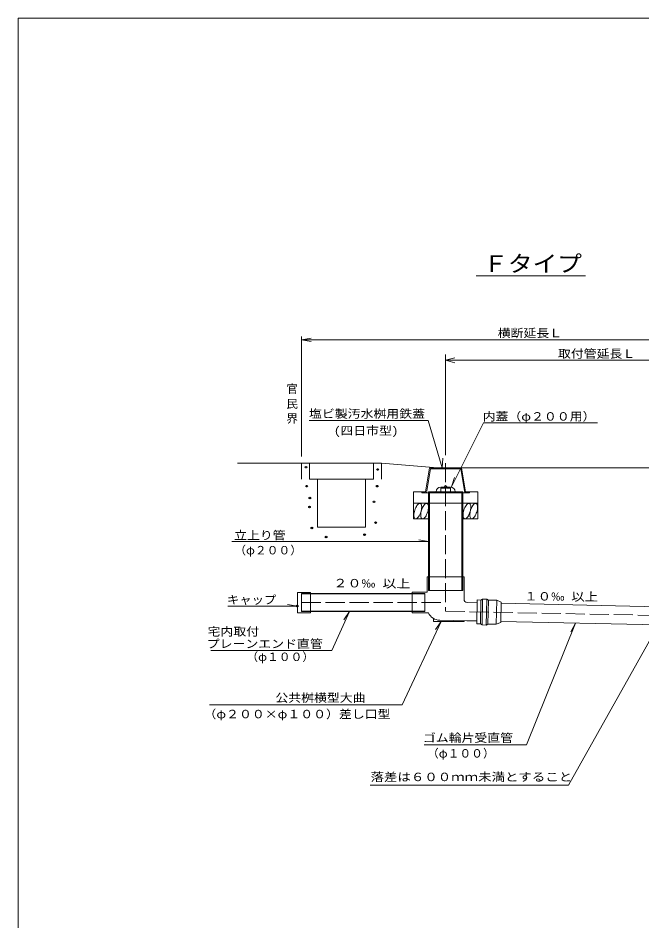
# Model space of a CAD drawing. Units: millimetres on the paper. Extents: x -390 to 406, y -282 to 282.
# Drawn here: x -390.5 to -195.6, y 0 to 282 of the extents above; entities that cross this region are included whole.
import ezdxf
from ezdxf.enums import TextEntityAlignment as Align

# ---------------------------------------------------------------- set-up
doc = ezdxf.new("R2010")
doc.units = ezdxf.units.MM
doc.header["$PDMODE"] = 32
doc.header["$PDSIZE"] = 0.5
doc.linetypes.add('DASHED', pattern=[7.5, 6, -1.5])
for name, color, linetype in [('0-1__0-1__0-1_0', 7, 'Continuous'), ('0-8__0-8_レイヤ94', 7, 'Continuous'), ('0-9__0-9_レイヤ142', 7, 'Continuous'), ('0-A__0-A_レイヤ150', 7, 'Continuous'), ('0-B__0-B_レイヤ151', 7, 'Continuous'), ('0-C__0-C_レイヤ161', 7, 'Continuous'), ('0-D__0-D_レイヤ216', 7, 'Continuous'), ('0-E__0-E_レイヤ225', 7, 'Continuous'), ('0-F__0-F_レイヤ226', 7, 'Continuous'), ('1-0__1-0_レイヤ237', 7, 'Continuous')]:
    doc.layers.add(name, color=color, linetype=linetype)
for name, color, linetype, lineweight in [('0-2__0-2__0-2_LAYER001', 7, 'Continuous', 18), ('0-5__0-5_レイヤ1', 7, 'Continuous', 18), ('0-6__0-6_レイヤ3', 7, 'Continuous', 18), ('0-7__0-7_レイヤ4', 7, 'Continuous', 18), ('1-1__0-1_レイヤ1', 7, 'Continuous', 18)]:
    doc.layers.add(name, color=color, linetype=linetype, lineweight=lineweight)
doc.styles.add('ＭＳ ゴシック', font='')
doc.styles.get('ＭＳ ゴシック').set_extended_font_data('MS Gothic')

msp = doc.modelspace()

# ---------------------------------------------------------------- linework, layer by layer
at = {"layer": '0-2__0-2__0-2_LAYER001'}
msp.add_lwpolyline([(-390.5, 282), (-390.5, -282), (405.5, -282), (405.5, 282)], close=True, dxfattribs=at)
at = {"layer": '0-5__0-5_レイヤ1'}
for p, q in [((-266.933, 125.624), (-262.333, 125.624)), ((-251.533, 125.624), (-246.933, 125.624)), ((-190.423, 92.451), (-218.536, 42.444)), ((-218.536, 42.444), (-280.472, 42.444))]:
    msp.add_line(p, q, dxfattribs=at)
at = {"layer": '0-6__0-6_レイヤ3'}
for p, q in [((-247.395, 201.515), (-213.278, 201.515)), ((-301.933, 145.015), (-301.933, 182.515)), ((-298.933, 182.015), (-301.933, 181.515)), ((-301.933, 181.515), (-164.433, 181.515)), ((-298.933, 181.015), (-301.933, 181.515)), ((-262.409, 156.319), (-299.608, 156.319)), ((-258.015, 141.515), (-262.409, 156.319)), ((-255.112, 135.607), (-245.112, 155.607)), ((-245.112, 155.607), (-209.474, 155.607)), ((-257.857, 144.552), (-258.015, 141.515)), ((-306.933, 143.015), (-321.933, 143.015)), ((-301.933, 143.015), (-306.933, 143.015)), ((-279.433, 143.015), (-301.933, 143.015)), ((-299.433, 143.015), (-301.933, 143.015)), ((-301.933, 143.015), (-301.933, 138.015)), ((-279.433, 143.015), (-279.433, 138.015)), ((-276.933, 143.015), (-279.433, 143.015)), ((-259.433, 141.515), (-276.933, 143.015)), ((-276.933, 143.015), (-276.933, 138.015)), ((-261.933, 141.515), (-263.183, 134.015)), ((-261.717, 141.26), (-262.967, 133.76)), ((-261.933, 141.515), (-251.933, 141.515)), ((-261.717, 141.26), (-252.149, 141.26)), ((-164.433, 141.515), (-259.433, 141.515)), ((-252.149, 141.26), (-250.899, 133.76)), ((-251.933, 141.515), (-250.683, 134.015)), ((-254.217, 138.513), (-255.112, 135.607)), ((-296.933, 123.015), (-296.933, 138.015)), ((-281.933, 138.015), (-281.933, 123.015)), ((-279.433, 138.015), (-281.933, 138.015)), ((-258.433, 135.515), (-257.433, 135.515)), ((-257.433, 135.515), (-256.933, 136.015)), ((-257.308, 135.215), (-256.933, 135.59)), ((-256.933, 136.015), (-256.433, 135.515)), ((-256.933, 135.59), (-256.557, 135.215)), ((-256.433, 135.515), (-255.433, 135.515)), ((-266.933, 134.015), (-263.183, 134.015)), ((-266.933, 125.624), (-266.933, 134.015)), ((-264.333, 134.015), (-264.333, 133.76)), ((-264.333, 133.76), (-262.333, 133.76)), ((-262.333, 134.015), (-262.333, 103.211)), ((-262.333, 134.015), (-251.533, 134.015)), ((-262.333, 133.76), (-251.533, 133.76)), ((-262.008, 133.76), (-262.008, 103.211)), ((-258.433, 135.215), (-258.433, 134.015)), ((-258.433, 135.215), (-257.308, 135.215)), ((-256.557, 135.215), (-255.433, 135.215)), ((-255.449, 135.215), (-255.449, 134.015)), ((-251.858, 133.76), (-251.858, 103.211)), ((-251.533, 134.015), (-251.533, 103.211)), ((-251.533, 133.76), (-249.533, 133.76)), ((-250.683, 134.015), (-246.933, 134.015)), ((-249.533, 134.015), (-249.533, 133.76)), ((-246.933, 134.015), (-246.933, 125.624)), ((-261.933, 130.515), (-266.933, 130.515)), ((-251.933, 130.515), (-261.933, 130.515)), ((-246.933, 130.515), (-251.933, 130.515)), ((-281.933, 123.015), (-296.933, 123.015)), ((-262.333, 118.49), (-323.727, 118.49)), ((-262.333, 118.49), (-265.333, 118.99)), ((-251.183, 107.457), (-262.683, 107.457)), ((-262.683, 107.457), (-262.683, 102.682)), ((-251.183, 107.457), (-251.183, 100.448)), ((-303.183, 96.232), (-303.183, 102.606)), ((-299.183, 102.606), (-303.183, 102.606)), ((-263.433, 102.307), (-301.933, 102.307)), ((-301.933, 102.307), (-301.933, 96.607)), ((-263.433, 102.157), (-301.933, 102.157)), ((-299.183, 96.232), (-299.183, 102.606)), ((-267.433, 102.682), (-267.433, 96.232)), ((-262.683, 102.682), (-267.433, 102.682)), ((-263.433, 102.307), (-263.433, 96.607)), ((-251.533, 103.211), (-262.333, 103.211)), ((-250.203, 99.448), (-247.056, 99.385)), ((-247.04, 100.257), (-247.172, 92.778)), ((-245.94, 100.238), (-247.04, 100.257)), ((-245.94, 100.238), (-246.072, 92.759)), ((-245.385, 100.531), (-245.527, 92.447)), ((-244.12, 100.509), (-244.263, 92.425)), ((-243.576, 100.196), (-244.12, 100.509)), ((-243.576, 100.196), (-243.707, 92.718)), ((-240.991, 100.151), (-241.123, 92.672)), ((-239.626, 99.577), (-239.738, 93.198)), ((-239.632, 99.226), (-190.423, 98.152)), ((-303.305, 98.345), (-324.937, 98.345)), ((-299.183, 96.232), (-303.183, 96.232)), ((-263.433, 96.757), (-301.933, 96.757)), ((-263.433, 96.607), (-301.933, 96.607)), ((-287.003, 96.607), (-292.472, 84.444)), ((-288.689, 94.076), (-287.003, 96.607)), ((-262.31, 96.232), (-267.433, 96.232)), ((-258.332, 93.54), (-270.47, 67.506)), ((-260.724, 93.557), (-260.724, 94.478)), ((-251.183, 93.557), (-260.724, 93.557)), ((-258.332, 93.54), (-260.053, 91.032)), ((-250.183, 93.747), (-258.763, 93.918)), ((-251.183, 93.557), (-251.183, 93.767)), ((-250.317, 93.749), (-247.156, 93.686)), ((-239.732, 93.527), (-190.423, 92.451)), ((-246.072, 92.759), (-247.172, 92.778)), ((-245.527, 92.447), (-246.072, 92.759)), ((-244.263, 92.425), (-245.527, 92.447)), ((-243.707, 92.718), (-244.263, 92.425)), ((-216.323, 92.971), (-231.656, 54.958)), ((-292.472, 84.444), (-330.302, 84.444)), ((-270.47, 67.506), (-330.651, 67.506)), ((-231.656, 54.958), (-263.676, 54.958))]:
    msp.add_line(p, q, dxfattribs=at)
at = {"layer": '0-6__0-6_レイヤ3', "color": 1}
for p, q in [((-256.933, 176.904), (-256.933, 145.448)), ((-256.933, 175.101), (-254.035, 174.324))]:
    msp.add_line(p, q, dxfattribs=at)
at = {"layer": '0-6__0-6_レイヤ3', "linetype": 'DASHED'}
for p, q in [((-256.933, 143.015), (-256.933, 96.732)), ((-301.933, 99.444), (-256.933, 99.444)), ((-256.933, 96.732), (-190.423, 95.402))]:
    msp.add_line(p, q, dxfattribs=at)
at = {"layer": '0-6__0-6_レイヤ3', "color": 1}
msp.add_lwpolyline([(-164.433, 175.101), (-256.933, 175.101), (-254.035, 175.877)], dxfattribs=at)
at = {"layer": '0-6__0-6_レイヤ3'}
for points in [[(-281.933, 138.015), (-296.933, 138.015), (-299.433, 138.015), (-299.433, 143.015)], [(-244.12, 100.509), (-245.385, 100.531), (-245.94, 100.238)], [(-239.626, 99.577), (-240.991, 100.151), (-243.576, 100.196)], [(-239.738, 93.198), (-241.123, 92.672), (-243.707, 92.718)]]:
    msp.add_lwpolyline(points, dxfattribs=at)
for centre, radius, start, end in [((-258.433, 134.015), 1.5, 90, 179.99998), ((-255.433, 134.015), 1.5, 0, 90), ((-250.183, 100.448), 1, 179.99998, 268.85419), ((-258.683, 97.918), 4, 204.91719, 268.85419)]:
    msp.add_arc(centre, radius, start, end, dxfattribs=at)
at = {"layer": '0-7__0-7_レイヤ4'}
for points in [[(-264.885, 130.407), (-265.062, 130.423), (-265.256, 130.366), (-265.462, 130.238), (-265.674, 130.042), (-265.884, 129.785), (-266.086, 129.474), (-266.275, 129.12), (-266.444, 128.732), (-266.589, 128.322), (-266.705, 127.904), (-266.788, 127.488), (-266.836, 127.09), (-266.848, 126.719), (-266.823, 126.388), (-266.761, 126.107), (-266.666, 125.884), (-266.539, 125.726), (-266.385, 125.637), (-266.208, 125.622), (-266.013, 125.679), (-265.807, 125.807), (-265.596, 126.003), (-265.386, 126.26), (-265.184, 126.57), (-264.995, 126.925), (-264.826, 127.313), (-264.681, 127.722), (-264.565, 128.141), (-264.482, 128.556), (-264.434, 128.955), (-264.422, 129.325), (-264.447, 129.656), (-264.508, 129.938), (-264.604, 130.161), (-264.731, 130.319)], [(-262.76, 130.407), (-262.937, 130.423), (-263.132, 130.366), (-263.337, 130.238), (-263.549, 130.042), (-263.759, 129.785), (-263.961, 129.474), (-264.15, 129.12), (-264.319, 128.732), (-264.464, 128.322), (-264.58, 127.904), (-264.663, 127.488), (-264.711, 127.09), (-264.723, 126.719), (-264.698, 126.388), (-264.636, 126.107), (-264.541, 125.884), (-264.414, 125.726), (-264.26, 125.637), (-264.083, 125.622), (-263.888, 125.679), (-263.682, 125.807), (-263.471, 126.003), (-263.261, 126.26), (-263.059, 126.57), (-262.87, 126.925), (-262.701, 127.313), (-262.556, 127.722), (-262.44, 128.141), (-262.357, 128.556), (-262.309, 128.955), (-262.297, 129.325), (-262.322, 129.656), (-262.384, 129.938), (-262.479, 130.161), (-262.606, 130.319)], [(-249.542, 130.407), (-249.719, 130.423), (-249.914, 130.366), (-250.12, 130.238), (-250.331, 130.042), (-250.541, 129.785), (-250.744, 129.474), (-250.932, 129.12), (-251.102, 128.732), (-251.246, 128.322), (-251.362, 127.904), (-251.445, 127.488), (-251.494, 127.09), (-251.505, 126.719), (-251.48, 126.388), (-251.419, 126.107), (-251.323, 125.884), (-251.197, 125.726), (-251.042, 125.637), (-250.865, 125.622), (-250.671, 125.679), (-250.465, 125.807), (-250.254, 126.003), (-250.044, 126.26), (-249.841, 126.57), (-249.652, 126.925), (-249.483, 127.313), (-249.338, 127.722), (-249.223, 128.141), (-249.139, 128.556), (-249.091, 128.955), (-249.08, 129.325), (-249.105, 129.656), (-249.166, 129.938), (-249.261, 130.161), (-249.388, 130.319)], [(-247.418, 130.407), (-247.595, 130.423), (-247.789, 130.366), (-247.995, 130.238), (-248.206, 130.042), (-248.416, 129.785), (-248.619, 129.474), (-248.807, 129.12), (-248.977, 128.732), (-249.121, 128.322), (-249.237, 127.904), (-249.32, 127.488), (-249.369, 127.09), (-249.38, 126.719), (-249.355, 126.388), (-249.294, 126.107), (-249.198, 125.884), (-249.072, 125.726), (-248.917, 125.637), (-248.74, 125.622), (-248.546, 125.679), (-248.34, 125.807), (-248.129, 126.003), (-247.919, 126.26), (-247.716, 126.57), (-247.528, 126.925), (-247.358, 127.313), (-247.214, 127.722), (-247.098, 128.141), (-247.015, 128.556), (-246.966, 128.955), (-246.955, 129.325), (-246.98, 129.656), (-247.041, 129.938), (-247.136, 130.161), (-247.263, 130.319)]]:
    msp.add_lwpolyline(points, close=True, dxfattribs=at)
at = {"layer": '0-8__0-8_レイヤ94'}
msp.add_point((-299.463, 129.296), dxfattribs=at)
at = {"layer": '0-9__0-9_レイヤ142'}
msp.add_point((-278.809, 124.422), dxfattribs=at)
at = {"layer": '0-A__0-A_レイヤ150'}
msp.add_point((-282.272, 120.639), dxfattribs=at)
at = {"layer": '0-B__0-B_レイヤ151'}
msp.add_point((-294.269, 119.897), dxfattribs=at)
at = {"layer": '0-C__0-C_レイヤ161'}
msp.add_point((-298.721, 122.742), dxfattribs=at)
at = {"layer": '0-D__0-D_レイヤ216'}
msp.add_point((-299.34, 132.09), dxfattribs=at)
at = {"layer": '0-E__0-E_レイヤ225'}
for p in [(-300.329, 135.8), (-278.315, 135.8)]:
    msp.add_point(p, dxfattribs=at)
at = {"layer": '0-F__0-F_レイヤ226'}
for p in [(-279.304, 130.904), (-303.305, 98.345)]:
    msp.add_point(p, dxfattribs=at)
at = {"layer": '1-0__1-0_レイヤ237'}
for p in [(-300.576, 141.737), (-278.191, 140.995)]:
    msp.add_point(p, dxfattribs=at)
at = {"layer": '1-1__0-1_レイヤ1'}
for p, q in [((-306.305, 98.845), (-303.305, 98.345)), ((-217.848, 90.339), (-216.323, 92.971))]:
    msp.add_line(p, q, dxfattribs=at)

# ---------------------------------------------------------------- texts
at = {"layer": '0-1__0-1__0-1_0', "style": 'ＭＳ ゴシック', "width": 1.15}
for s, p in [('塩ビ製汚水桝用鉄蓋', (-299.608, 156.353)), ('(四日市型)', (-291.829, 151.048))]:
    msp.add_text(s, height=2.566, dxfattribs=at).set_placement(p, align=Align.BOTTOM_LEFT)
at = {"layer": '0-6__0-6_レイヤ3', "style": 'ＭＳ ゴシック'}
for s, height, width, p in [('Ｆタイプ', 5.132, 1.1, (-245.171, 201.188)), ('横断延長Ｌ', 2.566, 1.15, (-240.683, 181.548)), ('官', 2.566, 1.05, (-306.718, 164.107)), ('民', 2.566, 1.05, (-306.718, 159.453)), ('界', 2.566, 1.05, (-306.718, 154.859)), ('内蓋（φ２００用）', 2.566, 1.15, (-245.384, 155.495)), ('立上り管', 2.566, 1.15, (-323.02, 118.372)), ('（φ２００）', 2.566, 1.05, (-322.968, 113.713)), ('キャップ', 2.566, 1.1, (-325.237, 98.227)), ('宅内取付', 2.566, 1.15, (-331.303, 88.318)), ('プレーンエンド直管', 2.566, 1.15, (-331.554, 84.477)), ('（φ１００）', 2.566, 1.05, (-319.19, 80.411)), ('ゴム輪片受直管', 2.566, 1.15, (-264.039, 55.111)), ('（φ１００）', 2.566, 1.05, (-262.77, 50.259)), ('落差は６００ｍｍ未満とすること', 2.566, 1.2, (-280.399, 42.898))]:
    msp.add_text(s, height=height, dxfattribs=dict(at, width=width)).set_placement(p, align=Align.BOTTOM_LEFT)
at = {"layer": '0-6__0-6_レイヤ3', "color": 1, "style": 'ＭＳ ゴシック', "width": 1.15}
msp.add_text('取付管延長Ｌ', height=2.566, dxfattribs=at).set_placement((-221.845, 175.101), align=Align.BOTTOM_LEFT)
at = {"layer": '0-7__0-7_レイヤ4', "style": 'ＭＳ ゴシック'}
for s, width, p in [('２０‰ 以上', 1.25, (-292.006, 103.462)), ('１０‰ 以上', 1.2, (-232.412, 99.35))]:
    msp.add_text(s, height=2.566, rotation=359.5, dxfattribs=dict(at, width=width)).set_placement(p, align=Align.BOTTOM_LEFT)
at = {"layer": '0-7__0-7_レイヤ4', "style": 'ＭＳ ゴシック', "width": 1.15}
for s, p in [('公共桝横型大曲', (-310.129, 67.624)), ('（φ２００×φ１００）差し口型', (-332.588, 62.535))]:
    msp.add_text(s, height=2.566, dxfattribs=at).set_placement(p, align=Align.BOTTOM_LEFT)

doc.saveas('drawing.dxf')
